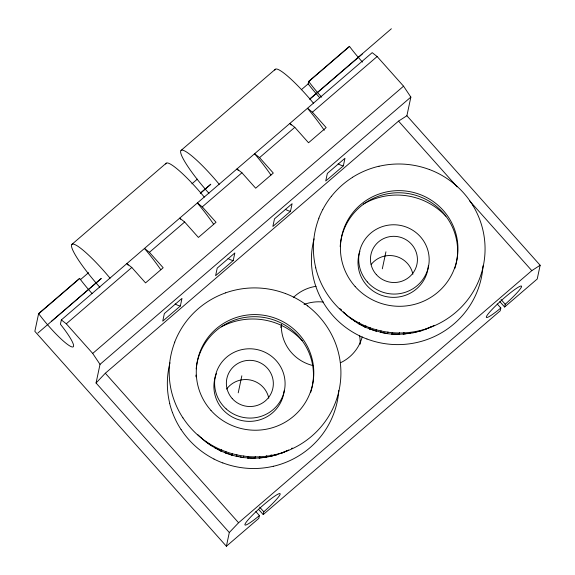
<?xml version="1.0" encoding="UTF-8"?>
<svg xmlns="http://www.w3.org/2000/svg" width="575" height="575" viewBox="0 0 575 575"><rect width="100%" height="100%" fill="white"/><g stroke="black" fill="none" stroke-linecap="round" stroke-linejoin="round"><path stroke-width="0.86" d="M228.189 453.768L221.411 451.282L221.691 449.585M225.86 451.339L225.587 453.035L233.17 455.522L238.546 456.593M232.221 455.256L232.494 453.567M236.886 454.688L236.612 456.378L236.066 456.227M272.737 455.767L265.858 457.369L254.38 458.297L243.498 457.607L243.778 455.918M248.278 456.385L248.005 458.074L247.444 458.002M254.998 458.282L255.278 456.593M259.799 456.392L259.526 458.081L258.958 458.095M266.462 457.262L266.743 455.565M271.177 454.71L270.904 456.399L270.343 456.493M359.612 322.474L359.339 324.171L359.979 324.372M371.622 329.59L365.563 327.34L365.837 325.644M370.012 327.398L369.739 329.094L382.016 332.544M376.366 331.315L376.647 329.626M381.031 330.747L380.758 332.443L380.212 332.285M405.583 333.787L399.151 334.341L389.9 333.946L387.651 333.673L387.924 331.976M392.43 332.443L392.157 334.14L391.589 334.061M399.151 334.341L399.424 332.652M403.945 332.451L403.672 334.14L403.104 334.154M92.036 293.502A33.508 5.117 49.3 0 1 80.011 278.94L79.602 278.343L38.626 313.569L34.852 331.337L226.385 546.25L258.815 518.37L259.411 515.574L255.832 511.556M226.385 546.25L229.303 532.522L96.054 383L105.326 373.232L398.547 121.124L406.892 115.74L410.859 97.096L403.549 86.178L377.135 56.537L372.183 52.656L61.345 319.923L60.425 324.243L61.259 325.292A33.508 5.117 49.3 0 1 70.596 346.38A33.508 5.117 49.3 0 1 39.042 314.166L38.626 313.569M96.054 383L100.014 364.356L410.859 97.096M180.356 306.001L181.973 298.411L164.349 313.562L162.739 321.152L180.356 306.001L178.3 305.49A73.485 11.227 49.3 0 1 175.145 303.945M233.22 260.547L234.837 252.957L217.213 268.108L215.603 275.698L233.22 260.547L231.164 260.037A73.485 11.227 49.3 0 1 228.009 258.491M238.23 392.826L241.845 375.806M301.343 89.722L308.143 83.878L308.674 81.384L349.471 46.309L349.88 46.906A33.508 5.117 49.3 0 0 362.494 62.1M290.49 211.305L292.1 203.715L274.483 218.867L272.866 226.457L290.49 211.305L288.434 210.802A73.485 11.227 49.3 0 1 285.279 209.257M258.448 509.227L263.221 514.582L263.81 511.8L265.693 510.111A23.517 2.688 -41.7 0 0 280.126 494.313L280.162 493.81A23.517 2.688 -41.7 0 0 263.213 505.159A23.517 2.688 -41.7 0 0 245.029 524.12A23.517 2.688 -41.7 0 0 258.808 516.077L259.411 515.574M343.354 165.852L344.964 158.269L327.348 173.413L325.73 181.003L343.354 165.852L341.298 165.348A73.485 11.227 49.3 0 1 338.143 163.803M382.317 268.82L385.933 251.8M497.238 303.988L500.818 308.006L500.228 310.802L263.221 514.582M499.855 301.659L504.627 307.014L505.224 304.24L507.1 302.543A23.517 2.688 -41.7 0 0 521.532 286.745L521.568 286.249A23.517 2.688 -41.7 0 0 504.627 297.598A23.517 2.688 -41.7 0 0 486.443 316.559A23.517 2.688 -41.7 0 0 500.214 308.509L500.818 308.006M406.892 115.74L540.148 265.262L537.23 278.99L504.627 307.014M275.734 454.954L282.469 452.848L288.758 449.988M419.146 331.207L423.926 329.921L432.414 326.327M229.303 532.522L238.582 522.754L531.803 270.638L540.148 265.262M99.849 287.263A45.001 6.878 49.3 0 1 71.918 244.368L166.139 163.257M208.977 193.322A45.001 6.878 49.3 0 1 181.046 150.427L275.267 69.316M38.726 313.742L79.695 278.516M321.698 97.182A33.508 5.117 49.3 0 1 309.084 81.981L308.775 81.557L349.571 46.474M80.428 279.673L88.586 272.658M191.906 183.82L197.347 179.148M37.885 333.047L101.286 278.465M200.294 193.236L210.817 184.18M309.738 99.022L391.374 28.75M51.405 321.368L101.056 278.674M200.366 193.286L210.565 184.518M309.875 99.13L362.25 54.1M61.345 319.923L66.29 323.797L131.804 267.476L145.547 282.893L163.171 267.742L149.421 252.324L144.476 248.443L146.237 250.542A55.847 8.532 49.3 0 1 160.792 269.718M149.421 252.324L184.668 222.022L198.411 237.439L216.035 222.288L202.285 206.871L197.34 202.989L199.101 205.088A55.847 8.532 49.3 0 1 213.656 224.264M202.285 206.871L241.938 172.78L255.681 188.205L273.298 173.053L259.555 157.629L254.61 153.748L256.371 155.854A55.847 8.532 49.3 0 1 270.926 175.03M259.555 157.629L294.803 127.327L308.545 142.751L326.162 127.6L312.419 112.175L307.467 108.301L309.235 110.4A55.847 8.532 49.3 0 1 324.271 130.281M312.419 112.175L377.135 56.537M100.014 364.356L92.712 353.438L403.549 86.178M270.753 456.363L277.287 454.559M407.129 333.601L412.843 332.932L421.439 330.618M281.355 453.244L285.753 451.231M425.5 329.303L429.173 327.606M292.093 448.162L291.741 448.407L292.244 448.155M403.528 334.082L410.27 333.263M414.496 332.551L416.228 332.019M434.427 325.306L432.616 326.169M392.028 334.053L398.82 334.233M259.842 457.944L259.382 458.023M429.899 327.29L430.596 326.988M286.443 450.929L287.615 450.433M416.889 331.832L418.384 331.416M273.47 455.565L275.001 455.148M380.643 332.343L387.651 333.673M236.49 456.277L243.498 457.607M248.342 457.988L247.875 457.995M431.221 326.722L431.868 326.607M287.076 450.656L287.723 450.548M260.166 457.894L263.767 457.448M266.124 457.204L265.204 457.29L265.858 457.369M420.548 330.841L421.202 330.826M276.395 454.782L277.057 454.768M248.673 457.988L254.667 458.174M353.359 320.153L357.384 323.035L365.563 327.34M200.869 437.402L203.881 440.306L211.32 445.762L221.411 451.282M409.357 333.349L410.004 333.428M382.691 332.659L385.013 333.062M343.908 312.383L348.026 316.372L355.264 321.554M205.217 441.348L211.111 445.488M214.712 447.803L216.358 448.572M240.077 456.866L242.887 457.535M385.76 333.205L387.342 333.514M397.9 334.183L398.533 334.355M253.748 458.124L254.38 458.297M372.341 329.827L373.096 330.079M349.363 317.407L350.398 318.076M343.34 311.837L346.15 314.597M197.577 434.456L202.005 438.538M228.951 454.02L231.941 455.055M373.851 330.33L375.777 331.157M386.436 333.327L387.033 333.593M369.222 328.857L369.639 328.979M225.069 452.798L225.486 452.913M360.511 324.631L361.129 324.94M216.976 448.874L219.743 450.283M361.804 325.277L365.312 327.103M221.167 451.044L220.354 450.606L220.85 451.03M231.071 454.746L231.624 455.091M358.857 323.862L359.253 324.041M350.879 318.406L352.712 319.693M294.803 127.327L289.85 123.445L291.173 125.027M241.938 172.78L236.986 168.899L238.309 170.473M184.668 222.022L179.716 218.141L180.6 219.19M131.804 267.476L126.852 263.594L128.175 265.168M364.507 326.665L364.996 327.089M341.27 309.918L340.946 309.63L341.313 310.062M339.782 308.416L340.644 309.35M319.657 97.621L319.427 97.369A45.245 6.914 49.3 0 1 308.143 83.878M398.547 121.124L457.111 186.832M469.66 200.912L531.803 270.638M501.041 299.553L505.224 304.24M259.634 507.114L263.81 511.8M66.29 323.797L92.712 353.438M105.326 373.232L238.582 522.754M354.523 321.001L354.955 321.497M210.378 444.942L210.802 445.438M345.51 313.943L345.855 314.496M201.358 437.884L201.703 438.438M371.17 264.486A23.517 23.086 12 0 1 395.126 256.162A23.517 23.086 12 0 1 412.886 274.232M428.397 265.456A35.276 34.622 12 0 1 386.148 296.599A35.276 34.622 12 0 1 359.936 251.124M284.201 390.59A35.276 34.622 12 0 1 240.558 420.26A35.276 34.622 12 0 1 216.523 373.362M362.2 336.943A41.148 40.394 12 0 1 340.745 362.638M312.793 365.52A41.148 40.394 12 0 1 281.369 324.343M293.293 297.577A41.148 40.394 12 0 1 316.077 286.314M280.701 327.391A41.148 40.394 12 0 1 281.75 324.961M304.053 304.47A41.148 40.394 12 0 1 323.423 302.055M359.54 335.383A41.148 40.394 12 0 1 360.151 344.173M226.629 389.095A23.517 23.086 12 0 1 250.657 380.082A23.517 23.086 12 0 1 268.798 398.238M338.804 390.526A85.876 84.439 9.2 0 1 333.478 414.338A85.639 84.202 9.2 0 1 329.576 422.984A85.905 84.468 9.2 0 1 318.945 438.703A85.876 84.439 9.2 0 1 299.769 455.242A85.905 84.468 9.2 0 1 282.555 463.601A85.639 84.202 9.2 0 1 273.319 466.303M273.362 466.26A85.876 84.439 9.2 0 1 222.834 462.904M181.082 429.511A85.876 84.439 9.2 0 0 198.03 448.486A85.905 84.468 9.2 0 0 214.001 459.044M169.747 403.463A85.876 84.439 9.2 0 1 169.992 362.782M181.046 429.539A85.905 84.468 9.2 0 1 172.478 412.548M222.791 462.947A85.639 84.202 9.2 0 1 213.986 459.058M172.45 412.548A85.639 84.202 9.2 0 1 169.661 403.463M221.318 326.859A66.139 65.025 9.2 0 1 302.184 340.68M285.358 293.523A85.876 84.439 9.2 0 0 234.83 290.167A85.639 84.202 9.2 0 0 225.644 292.84M307.668 305.943A85.876 84.439 9.2 0 1 328.799 329.604A85.905 84.468 9.2 0 1 335.735 343.9A85.639 84.202 9.2 0 1 338.517 352.993A85.876 84.439 9.2 0 1 335.369 402.701A85.639 84.202 9.2 0 1 331.473 411.348A85.905 84.468 9.2 0 1 322.855 424.609A85.876 84.439 9.2 0 1 301.667 443.605A85.905 84.468 9.2 0 1 284.452 451.957M195.989 376.848A58.787 57.802 9.2 0 1 195.938 375.065M196.183 368.87A58.787 57.802 9.2 0 1 266.405 317.918A58.787 57.802 9.2 0 1 310.68 392.38M182.936 417.903A85.905 84.468 9.2 0 1 174.369 400.912A85.639 84.202 9.2 0 1 171.558 391.819A85.876 84.439 9.2 0 1 174.786 342.118M225.652 292.855A85.905 84.468 9.2 0 0 208.438 301.192A85.876 84.439 9.2 0 0 187.213 320.203A85.905 84.468 9.2 0 0 178.631 333.471A85.639 84.202 9.2 0 0 174.699 342.111M307.74 305.957A85.905 84.468 9.2 0 0 294.213 297.412A85.639 84.202 9.2 0 0 285.394 293.509M275.252 454.624A85.876 84.439 9.2 0 1 224.724 451.267A85.639 84.202 9.2 0 1 215.877 447.415A85.905 84.468 9.2 0 1 199.87 436.856A85.876 84.439 9.2 0 1 182.979 417.874M284.431 451.972A85.639 84.202 9.2 0 1 275.209 454.66M483.007 265.801A85.876 84.439 9.2 0 1 477.624 290.404A85.639 84.202 9.2 0 1 473.728 299.043A85.905 84.468 9.2 0 1 463.098 314.762A85.876 84.439 9.2 0 1 443.907 331.337A85.905 84.468 9.2 0 1 426.686 339.674A85.639 84.202 9.2 0 1 417.464 342.362A85.876 84.439 9.2 0 1 366.965 338.991M366.936 339.006A85.639 84.202 9.2 0 1 358.132 335.117A85.905 84.468 9.2 0 1 342.103 324.573A85.876 84.439 9.2 0 1 325.22 305.605A85.905 84.468 9.2 0 1 316.624 288.614A85.639 84.202 9.2 0 1 313.813 279.522A85.876 84.439 9.2 0 1 314.058 238.833M363.465 204.039A66.139 65.025 9.2 0 1 445.812 216.178M315.79 267.885A85.876 84.439 9.2 0 1 318.931 218.177M331.43 196.298A85.876 84.439 9.2 0 1 352.64 177.272M379.047 166.261A85.876 84.439 9.2 0 1 429.575 169.611M473.017 205.699A85.876 84.439 9.2 0 0 451.878 182.031A85.905 84.468 9.2 0 0 438.358 173.47A85.639 84.202 9.2 0 0 429.539 169.567M340.192 246.689A58.787 57.802 9.2 0 1 409.666 193.804A58.787 57.802 9.2 0 1 454.825 268.446M322.783 209.53A85.905 84.468 9.2 0 1 331.394 196.262M352.583 177.258A85.905 84.468 9.2 0 1 369.804 168.921A85.639 84.202 9.2 0 1 379.011 166.211M473.009 205.67A85.905 84.468 9.2 0 1 479.881 219.966A85.639 84.202 9.2 0 1 482.662 229.051A85.876 84.439 9.2 0 1 479.521 278.76A85.639 84.202 9.2 0 1 475.618 287.407A85.905 84.468 9.2 0 1 467.008 300.675A85.876 84.439 9.2 0 1 445.798 319.693A85.905 84.468 9.2 0 1 428.583 328.03A85.639 84.202 9.2 0 1 419.362 330.726A85.876 84.439 9.2 0 1 368.863 327.355M318.845 218.169A85.639 84.202 9.2 0 1 322.755 209.53M344.058 312.937A85.876 84.439 9.2 0 1 327.118 293.962A85.905 84.468 9.2 0 1 318.521 276.97A85.639 84.202 9.2 0 1 315.711 267.878M344.001 312.929A85.905 84.468 9.2 0 0 360.022 323.481A85.639 84.202 9.2 0 0 368.834 327.369M181.046 150.427A45.001 6.878 49.3 0 1 219.212 184.28M274.85 70.157A45.001 6.878 49.3 0 1 313.44 103.169M71.918 244.368A45.001 6.878 49.3 0 1 110.084 278.221M165.722 164.098A45.001 6.878 49.3 0 1 204.312 197.11M376.316 274.57A23.517 23.086 12 0 0 416.207 266.951A23.517 23.086 12 0 0 389.289 236.742A23.517 23.086 12 0 0 376.316 274.57M367.296 281.908A35.276 34.622 12 0 0 427.239 271.012A35.276 34.622 12 0 0 387.277 225.342A35.276 34.622 12 0 0 367.296 281.908M226.155 408.904A35.276 34.622 12 0 0 284.294 391.029A35.276 34.622 12 0 0 239.099 350.348A35.276 34.622 12 0 0 226.155 408.904M232.228 398.576A23.517 23.086 12 0 0 272.119 390.957A23.517 23.086 12 0 0 245.202 360.748A23.517 23.086 12 0 0 232.228 398.576M210.989 410.449A58.787 57.802 9.2 0 0 310.744 391.101A58.787 57.802 9.2 0 0 243.376 315.668A58.787 57.802 9.2 0 0 210.989 410.449M355.134 286.508A58.787 57.802 9.2 0 0 454.897 267.167A58.787 57.802 9.2 0 0 387.528 191.727A58.787 57.802 9.2 0 0 355.134 286.508"/></g></svg>
